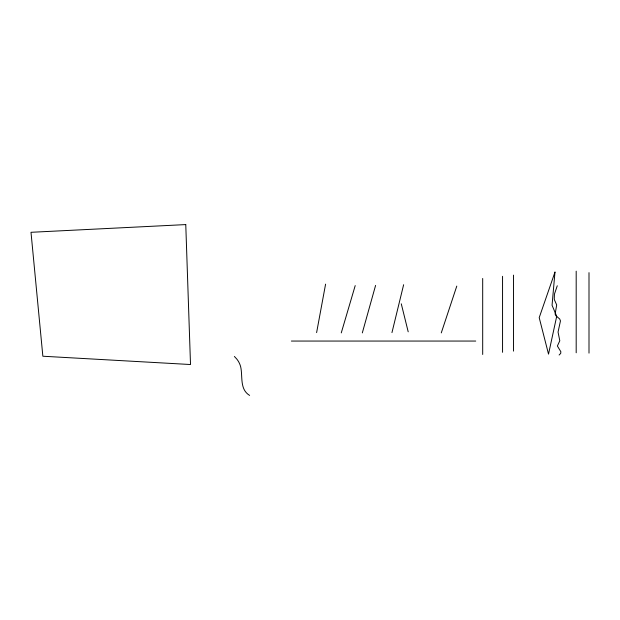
<?xml version="1.0" encoding="UTF-8"?>
<svg xmlns="http://www.w3.org/2000/svg" width="620" height="620" viewBox="0 0 620 620"><rect width="100%" height="100%" fill="white"/><g stroke="black" fill="none" stroke-linecap="round" stroke-linejoin="round"><path stroke-width="0.93" d="M316.611 332.622L325.585 284.138M391.956 332.622L403.636 284.719M362.312 332.901L375.588 285.409M341.263 332.901L355.206 285.603M441.269 332.901L456.785 286.099M557.271 285.766L554.427 294.159L554.257 299.049A10.315 8.44 0.2 0 0 555.071 301.235L556.69 304.939L555.117 314.154L556.078 315.913L559.689 318.974L560.464 320.904L558.054 332.064L559.798 340.744L557.38 346.014L560.852 351.703L560.712 353.385L559.116 355.02M291.377 341.054L475.734 341.054M249.612 395.413C239.413 389.228 242.901 376.433 240.653 366.715A20.615 20.615 0 0 0 236.731 358.988L234.383 356.469M401.279 303.823L408.2 331.824M589 272.645L589 353.121M576.189 271.165L576.189 352.78M513.538 275.125L513.538 351.129M502.557 276.311L502.557 352.323M482.693 278.465L482.693 354.469M554.978 272.103L552.056 305.249L556.706 316.308L548.522 354.113L539.206 317.657L554.978 272.103M185.767 224.587L31 232.299L42.858 356.229L190.511 364.529L185.767 224.587"/></g></svg>
